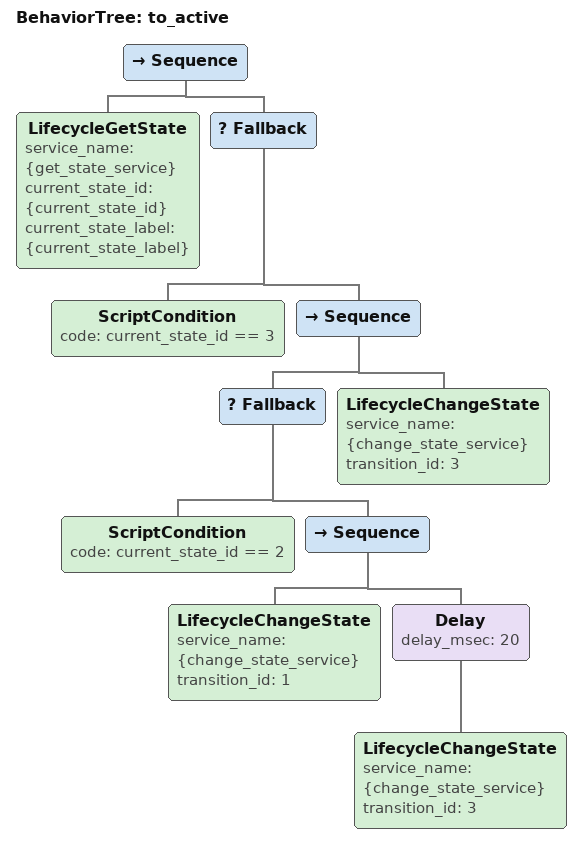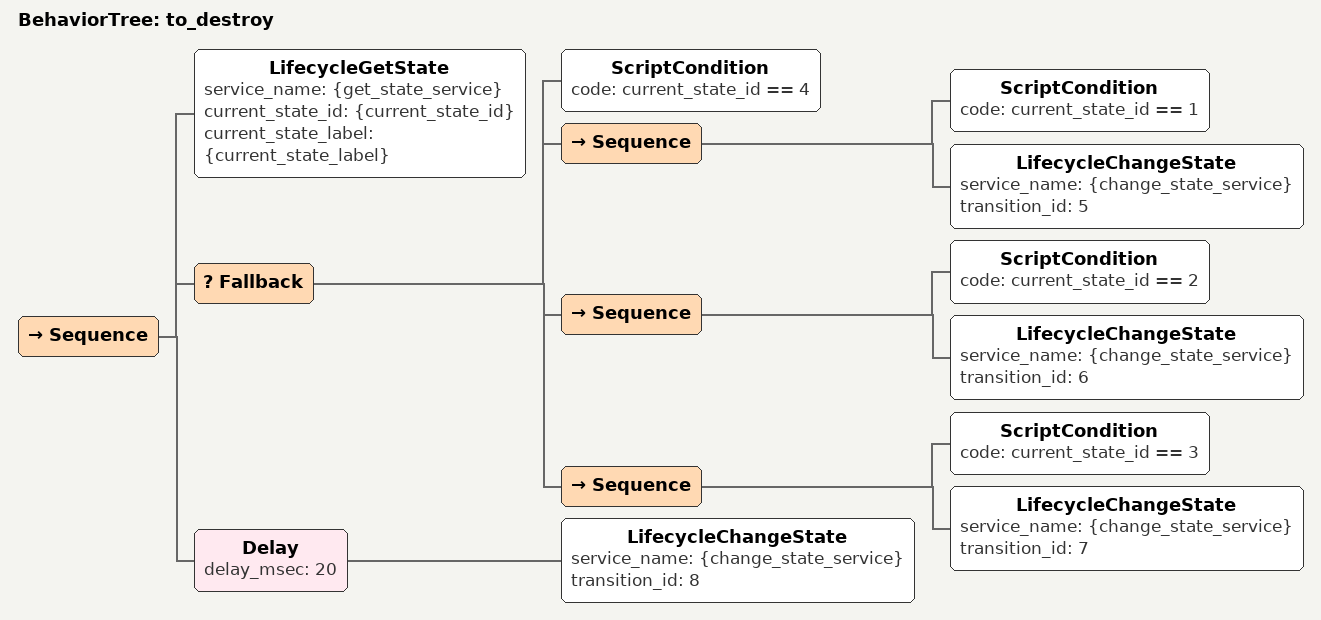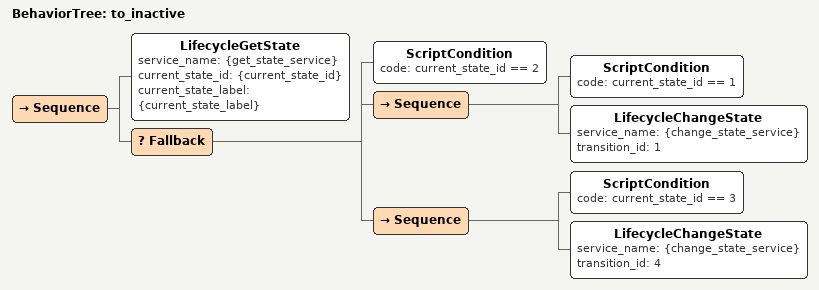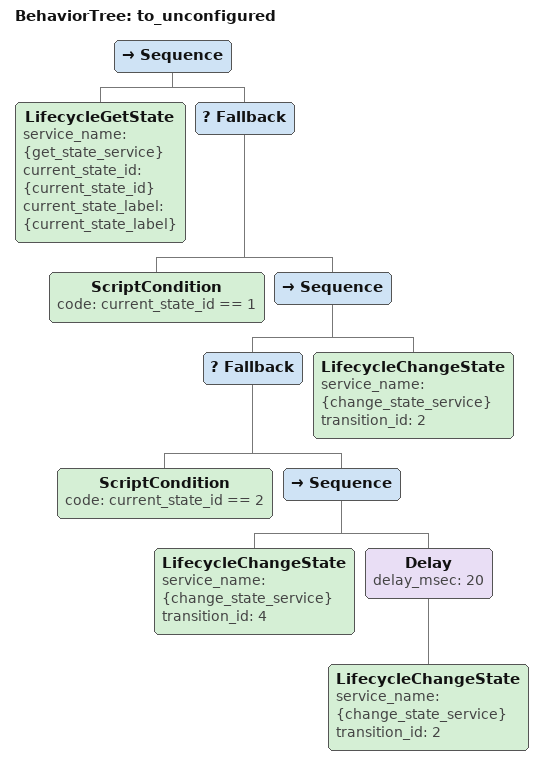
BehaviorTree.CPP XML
<?xml version="1.0" encoding="UTF-8"?>
<root BTCPP_format="4">
  <BehaviorTree ID="to_active">
    <Sequence>
      <LifecycleGetState service_name="{get_state_service}"
                         current_state_id="{current_state_id}"
                         current_state_label="{current_state_label}"/>
      <Fallback>
        <ScriptCondition code="current_state_id == 3"/>
        <Sequence>
          <Fallback>
            <ScriptCondition code="current_state_id == 2"/>
            <Sequence>
              <LifecycleChangeState service_name="{change_state_service}"
                                    transition_id="1"/>
              <Delay delay_msec="20">
                <LifecycleChangeState service_name="{change_state_service}"
                                      transition_id="3"/>
              </Delay>
            </Sequence>
          </Fallback>
          <LifecycleChangeState service_name="{change_state_service}"
                                transition_id="3"/>
        </Sequence>
      </Fallback>
    </Sequence>
  </BehaviorTree>

  <BehaviorTree ID="to_destroy">
    <Sequence>
      <LifecycleGetState service_name="{get_state_service}"
                         current_state_id="{current_state_id}"
                         current_state_label="{current_state_label}"/>
      <Fallback>
        <ScriptCondition code="current_state_id == 4"/>
        <Sequence>
          <ScriptCondition code="current_state_id == 1"/>
          <LifecycleChangeState service_name="{change_state_service}"
                                transition_id="5"/>
        </Sequence>
        <Sequence>
          <ScriptCondition code="current_state_id == 2"/>
          <LifecycleChangeState service_name="{change_state_service}"
                                transition_id="6"/>
        </Sequence>
        <Sequence>
          <ScriptCondition code="current_state_id == 3"/>
          <LifecycleChangeState service_name="{change_state_service}"
                                transition_id="7"/>
        </Sequence>
      </Fallback>
      <Delay delay_msec="20">
        <LifecycleChangeState service_name="{change_state_service}"
                              transition_id="8"/>
      </Delay>
    </Sequence>
  </BehaviorTree>

  <BehaviorTree ID="to_inactive">
    <Sequence>
      <LifecycleGetState service_name="{get_state_service}"
                         current_state_id="{current_state_id}"
                         current_state_label="{current_state_label}"/>
      <Fallback>
        <ScriptCondition code="current_state_id == 2"/>
        <Sequence>
          <ScriptCondition code="current_state_id == 1"/>
          <LifecycleChangeState service_name="{change_state_service}"
                                transition_id="1"/>
        </Sequence>
        <Sequence>
          <ScriptCondition code="current_state_id == 3"/>
          <LifecycleChangeState service_name="{change_state_service}"
                                transition_id="4"/>
        </Sequence>
      </Fallback>
    </Sequence>
  </BehaviorTree>

  <BehaviorTree ID="to_unconfigured">
    <Sequence>
      <LifecycleGetState service_name="{get_state_service}"
                         current_state_id="{current_state_id}"
                         current_state_label="{current_state_label}"/>
      <Fallback>
        <ScriptCondition code="current_state_id == 1"/>
        <Sequence>
          <Fallback>
            <ScriptCondition code="current_state_id == 2"/>
            <Sequence>
              <LifecycleChangeState service_name="{change_state_service}"
                                    transition_id="4"/>
              <Delay delay_msec="20">
                <LifecycleChangeState service_name="{change_state_service}"
                                      transition_id="2"/>
              </Delay>
            </Sequence>
          </Fallback>
          <LifecycleChangeState service_name="{change_state_service}"
                                transition_id="2"/>
        </Sequence>
      </Fallback>
    </Sequence>
  </BehaviorTree>

</root>
